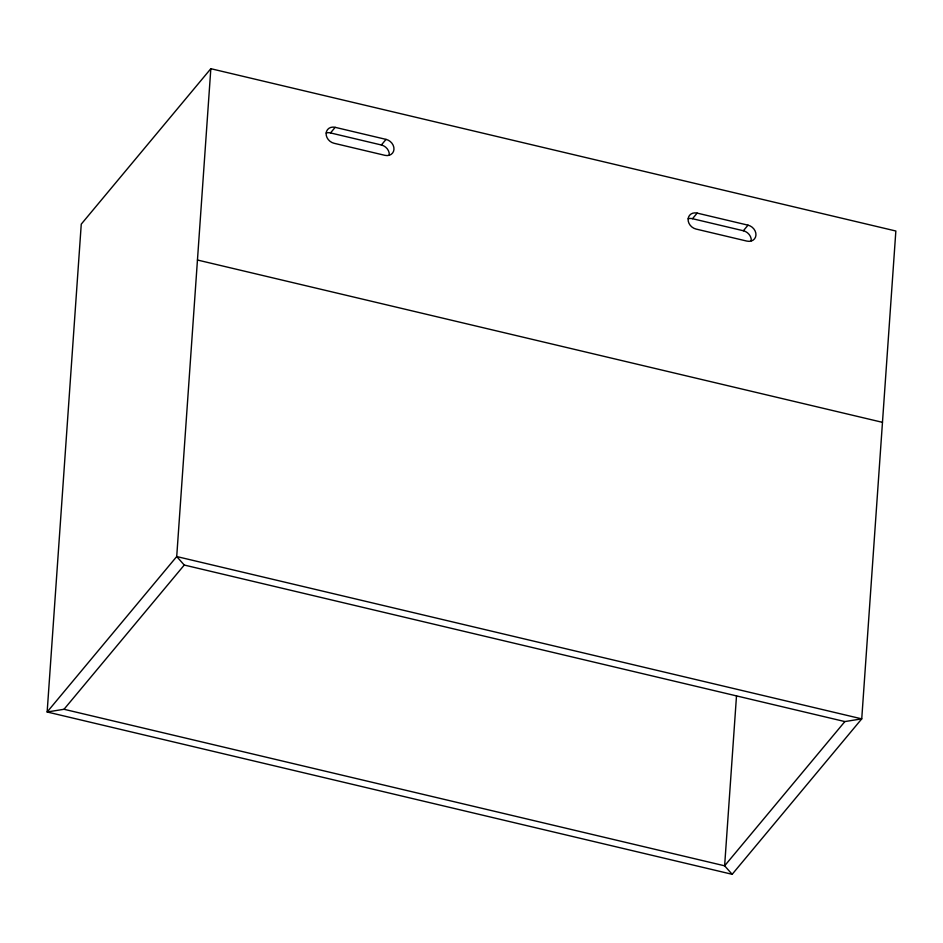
<?xml version="1.0" encoding="UTF-8"?>
<svg xmlns="http://www.w3.org/2000/svg" width="943" height="943" viewBox="0 0 943 943"><rect width="100%" height="100%" fill="white"/><g stroke="black" fill="none" stroke-linecap="round" stroke-linejoin="round"><path stroke-width="1.41" d="M210.831 68.698L176.718 556.547L47.15 711.989L732.169 874.302L861.737 718.861L895.85 231.011L210.831 68.698L81.263 224.139L47.15 711.989L64.018 709.277L724.625 865.815L732.169 874.302M736.507 695.781L724.625 865.815L844.869 721.572L861.737 718.861L176.718 556.547L184.262 565.046L844.869 721.572M326.195 132.998A9.088 7.556 39.8 0 1 330.51 132.928L335.178 127.34L386.041 139.387A9.088 7.556 39.8 0 1 393.962 149.371A9.088 7.556 39.8 0 1 384.933 155.336L334.058 143.277A9.088 7.556 39.8 0 1 326.137 133.293A9.088 7.556 39.8 0 1 335.178 127.34M330.51 132.928L381.373 144.986L386.041 139.387M64.018 709.277L184.262 565.046M688.178 218.764A9.088 7.556 39.8 0 1 692.492 218.705L697.16 213.106L748.023 225.165A9.088 7.556 39.8 0 1 755.944 235.137A9.088 7.556 39.8 0 1 746.903 241.102L696.04 229.055A9.088 7.556 39.8 0 1 688.119 219.071A9.088 7.556 39.8 0 1 697.16 213.106M692.492 218.705L743.355 230.752L748.023 225.165M197.452 260.02L882.471 422.334M743.355 230.752A9.088 7.556 39.8 0 1 751.276 240.736M381.373 144.986A9.088 7.556 39.8 0 1 389.294 154.97"/></g></svg>
